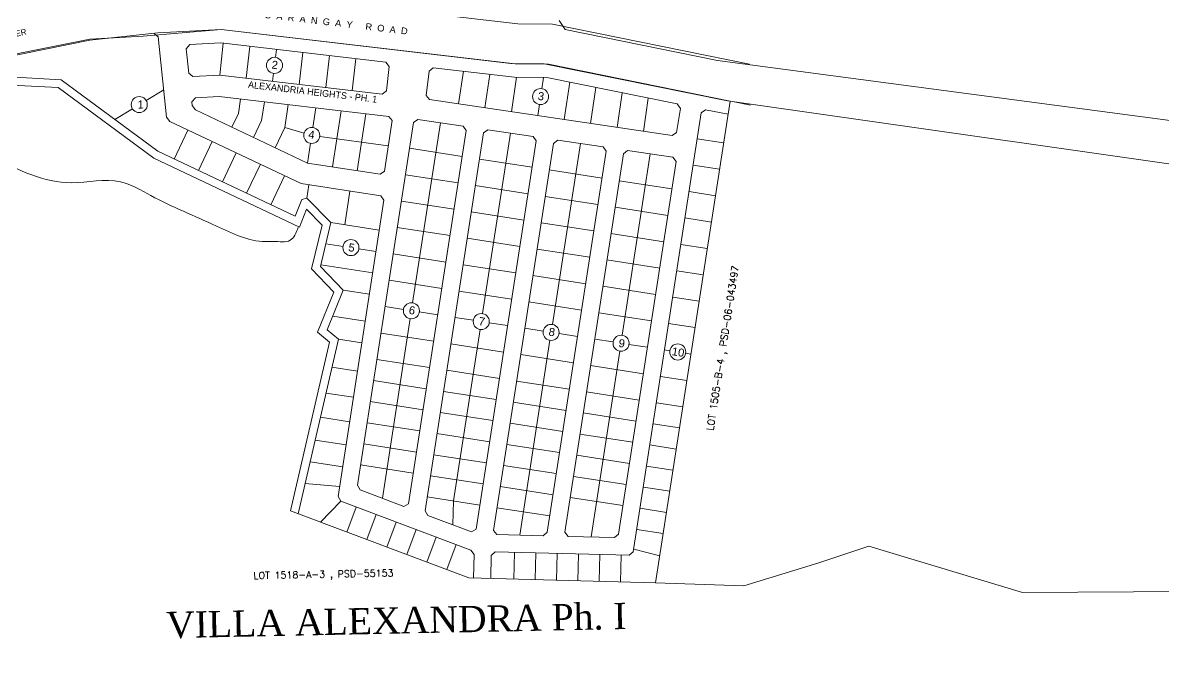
# Model space of a CAD drawing. Header units: metres. Extents: x -460 to 31334, y -1777 to 24987.
# Drawn here: x 76.6594 to 76.9366, y -753.5431 to -753.3866 of the extents above; entities that cross this region are included whole.
import ezdxf

# ---------------------------------------------------------------- set-up
doc = ezdxf.new("R2010")
doc.units = ezdxf.units.M
doc.header["$MEASUREMENT"] = 0
doc.linetypes.add('CENTERX2', pattern=[4, 2.5, -0.5, 0.5, -0.5])
doc.linetypes.add('PHANTOM2', pattern=[1.25, 0.625, -0.125, 0.125, -0.125, 0.125, -0.125])
doc.layers.add('VICINITY_MAP', color=7, linetype='Continuous', lineweight=13)
doc.styles.add('01', font='dutcheb.ttf', dxfattribs={"height": 3.5})
doc.styles.add('AREA', font='leroy.shx', dxfattribs={"height": 2})
doc.styles.add('LOTNO', font='simplex.shx', dxfattribs={"height": 2.6})
doc.styles.get("Standard").update_dxf_attribs({"font": 'arial.ttf'})

msp = doc.modelspace()

# ---------------------------------------------------------------- linework, layer by layer
at = {"layer": 'VICINITY_MAP', "color": 250, "linetype": 'PHANTOM2', "lineweight": 0, "ltscale": 0.5}
for p, q in [((76.70797, -753.37846), (76.77971, -753.38683)), ((76.77971, -753.38683), (76.78818, -753.38692)), ((76.78818, -753.38692), (76.83608, -753.39661)), ((76.83228, -753.40577), (76.83628, -753.40658))]:
    msp.add_line(p, q, dxfattribs=at)
at = {"layer": 'VICINITY_MAP', "color": 250, "linetype": 'CENTERX2', "lineweight": 0, "ltscale": 2}
for p, q in [((76.70766, -753.38822), (76.68864, -753.38984)), ((76.70766, -753.38822), (76.77804, -753.39644)), ((76.78977, -753.38605), (76.79122, -753.38823)), ((76.67572, -753.39057), (76.62638, -753.40044)), ((76.68864, -753.38984), (76.67572, -753.39057)), ((76.77804, -753.39644), (76.78617, -753.39652)), ((76.78617, -753.39652), (76.83068, -753.40552))]:
    msp.add_line(p, q, dxfattribs=at)
at = {"layer": 'VICINITY_MAP', "color": 250, "lineweight": 0}
for p, q in [((76.69221, -753.38904), (76.70766, -753.38822)), ((76.70766, -753.38822), (76.77909, -753.39656)), ((76.65364, -753.39521), (76.67574, -753.39079)), ((76.67574, -753.39079), (76.69221, -753.38904)), ((76.69231, -753.38996), (76.6913, -753.38914)), ((76.69437, -753.40947), (76.69231, -753.38996)), ((76.69998, -753.39188), (76.69914, -753.39286)), ((76.69977, -753.39879), (76.69914, -753.39286)), ((76.69998, -753.39188), (76.70756, -753.39147)), ((76.7081, -753.39153), (76.70731, -753.39928)), ((76.70756, -753.39147), (76.74768, -753.39616)), ((76.7137, -753.40002), (76.7146, -753.39229)), ((76.72082, -753.39498), (76.72104, -753.39305)), ((76.72658, -753.40153), (76.72749, -753.3938)), ((76.73303, -753.40228), (76.73393, -753.39455)), ((76.73947, -753.40303), (76.74037, -753.3953)), ((76.74848, -753.39717), (76.74768, -753.39616)), ((76.77909, -753.39656), (76.78716, -753.39664)), ((76.70075, -753.39963), (76.69977, -753.39879)), ((76.70075, -753.39963), (76.70731, -753.39928)), ((76.70731, -753.39928), (76.74677, -753.40389)), ((76.72014, -753.40078), (76.72037, -753.39884)), ((76.74779, -753.40308), (76.74848, -753.39717)), ((76.75746, -753.40421), (76.75815, -753.3983)), ((76.75916, -753.3975), (76.75815, -753.3983)), ((76.75916, -753.3975), (76.77889, -753.3998)), ((76.76651, -753.39835), (76.76534, -753.40628)), ((76.77296, -753.39911), (76.77175, -753.40723)), ((76.78716, -753.39664), (76.83133, -753.40557)), ((76.66803, -753.40232), (76.65326, -753.40152)), ((76.66871, -753.40041), (76.65475, -753.39965)), ((76.69225, -753.41778), (76.66871, -753.40041)), ((76.77941, -753.3998), (76.77817, -753.40818)), ((76.77889, -753.3998), (76.78682, -753.39988)), ((76.78596, -753.39987), (76.78556, -753.40258)), ((76.78682, -753.39988), (76.81849, -753.40629)), ((76.79235, -753.401), (76.791, -753.41008)), ((76.69124, -753.41946), (76.66803, -753.40232)), ((76.69367, -753.40285), (76.68938, -753.40544)), ((76.70051, -753.40578), (76.70135, -753.4048)), ((76.70135, -753.4048), (76.70715, -753.40449)), ((76.70715, -753.40449), (76.74841, -753.4093)), ((76.74779, -753.40308), (76.74677, -753.40389)), ((76.75826, -753.40523), (76.75746, -753.40421)), ((76.79872, -753.40228), (76.79742, -753.41104)), ((76.80508, -753.40357), (76.80384, -753.41199)), ((76.81145, -753.40486), (76.81025, -753.41294)), ((76.68605, -753.40745), (76.68176, -753.41004)), ((76.7006, -753.40668), (76.70051, -753.40578)), ((76.70135, -753.40774), (76.7006, -753.40668)), ((76.71234, -753.40509), (76.7118, -753.40857)), ((76.71814, -753.40577), (76.71744, -753.4103)), ((76.72395, -753.40645), (76.72308, -753.41203)), ((76.73067, -753.40723), (76.72994, -753.41201)), ((76.75826, -753.40523), (76.81726, -753.41398)), ((76.78499, -753.40643), (76.78459, -753.40913)), ((76.83133, -753.40557), (76.81321, -753.52259)), ((76.81924, -753.40735), (76.81833, -753.41324)), ((76.81924, -753.40735), (76.81849, -753.40629)), ((76.82539, -753.40768), (76.82432, -753.40842)), ((76.82539, -753.40768), (76.83083, -753.40878)), ((76.69512, -753.41053), (76.69437, -753.40947)), ((76.72861, -753.42063), (76.70135, -753.40774)), ((76.7118, -753.40857), (76.71021, -753.41193)), ((76.71744, -753.4103), (76.71549, -753.41442)), ((76.73679, -753.40795), (76.7347, -753.42157)), ((76.74281, -753.40865), (76.74068, -753.4225)), ((76.74919, -753.41034), (76.7473, -753.42259)), ((76.74919, -753.41034), (76.74841, -753.4093)), ((76.75541, -753.41005), (76.75437, -753.41082)), ((76.75541, -753.41005), (76.76643, -753.41169)), ((76.82432, -753.40842), (76.8078, -753.5151)), ((76.72708, -753.42564), (76.69512, -753.41053)), ((76.69623, -753.41966), (76.69956, -753.41263)), ((76.72308, -753.41203), (76.72077, -753.41692)), ((76.72777, -753.41339), (76.72308, -753.41203)), ((76.75437, -753.41082), (76.74073, -753.49893)), ((76.7672, -753.41273), (76.75316, -753.5034)), ((76.76093, -753.41087), (76.75416, -753.45459)), ((76.7672, -753.41273), (76.76643, -753.41169)), ((76.77242, -753.41257), (76.77137, -753.41334)), ((76.77242, -753.41257), (76.78344, -753.41421)), ((76.81833, -753.41324), (76.81726, -753.41398)), ((76.70209, -753.42244), (76.70542, -753.4154)), ((76.72935, -753.41585), (76.72861, -753.42063)), ((76.73157, -753.41419), (76.74825, -753.41646)), ((76.77137, -753.41334), (76.75717, -753.50511)), ((76.78421, -753.41525), (76.7696, -753.50957)), ((76.77793, -753.41339), (76.77114, -753.45722)), ((76.78838, -753.41587), (76.77382, -753.50989)), ((76.78421, -753.41525), (76.78344, -753.41421)), ((76.79494, -753.41591), (76.78813, -753.45985)), ((76.78942, -753.4151), (76.78838, -753.41587)), ((76.78942, -753.4151), (76.80044, -753.41673)), ((76.82975, -753.41575), (76.82334, -753.41476)), ((76.72562, -753.43357), (76.69225, -753.41778)), ((76.70796, -753.42521), (76.71128, -753.41817)), ((76.76622, -753.41905), (76.7534, -753.41706)), ((76.80121, -753.41778), (76.78688, -753.51035)), ((76.80538, -753.41839), (76.79115, -753.51034)), ((76.80121, -753.41778), (76.80044, -753.41673)), ((76.81194, -753.41844), (76.80512, -753.46248)), ((76.80643, -753.41762), (76.80538, -753.41839)), ((76.80643, -753.41762), (76.81745, -753.41925)), ((76.72668, -753.43622), (76.69124, -753.41946)), ((76.71382, -753.42799), (76.71715, -753.42095)), ((76.72861, -753.42063), (76.74625, -753.42336)), ((76.78321, -753.42168), (76.77039, -753.41969)), ((76.81822, -753.4203), (76.8042, -753.51079)), ((76.81745, -753.41925), (76.81822, -753.4203)), ((76.82876, -753.42216), (76.82235, -753.42117)), ((76.71968, -753.43076), (76.72301, -753.42372)), ((76.7473, -753.42259), (76.74625, -753.42336)), ((76.76523, -753.42546), (76.75241, -753.42347)), ((76.8002, -753.42431), (76.78738, -753.42232)), ((76.72708, -753.42564), (76.74642, -753.42864)), ((76.72847, -753.42921), (76.72897, -753.42594)), ((76.78222, -753.42809), (76.7694, -753.4261)), ((76.81719, -753.42694), (76.80437, -753.42495)), ((76.7272, -753.42947), (76.72562, -753.43357)), ((76.72847, -753.42921), (76.7272, -753.42947)), ((76.73431, -753.43512), (76.72847, -753.42921)), ((76.74718, -753.42969), (76.73604, -753.50168)), ((76.73765, -753.43564), (76.73892, -753.42748)), ((76.74718, -753.42969), (76.74642, -753.42864)), ((76.76424, -753.43187), (76.75142, -753.42988)), ((76.79921, -753.43072), (76.78639, -753.42873)), ((76.82777, -753.42857), (76.82136, -753.42758)), ((76.72836, -753.43187), (76.72668, -753.43622)), ((76.73217, -753.43572), (76.72836, -753.43187)), ((76.78123, -753.4345), (76.76841, -753.43251)), ((76.8162, -753.43335), (76.80337, -753.43136)), ((76.73174, -753.44579), (76.73431, -753.43512)), ((76.73431, -753.43512), (76.74606, -753.43694)), ((76.79822, -753.43713), (76.78539, -753.43514)), ((76.82677, -753.43498), (76.82036, -753.43399)), ((76.7296, -753.44637), (76.73217, -753.43572)), ((76.76325, -753.43828), (76.75043, -753.43629)), ((76.8152, -753.43976), (76.80238, -753.43777)), ((76.73308, -753.44025), (76.73724, -753.4409)), ((76.78023, -753.44091), (76.76741, -753.43892)), ((76.82578, -753.4414), (76.81937, -753.4404)), ((76.74109, -753.44149), (76.74525, -753.44214)), ((76.76225, -753.44469), (76.74943, -753.4427)), ((76.79722, -753.44354), (76.7844, -753.44155)), ((76.73503, -753.45197), (76.7296, -753.44637)), ((76.73731, -753.45153), (76.73174, -753.44579)), ((76.73184, -753.44537), (76.74445, -753.44732)), ((76.77924, -753.44732), (76.76642, -753.44533)), ((76.81421, -753.44617), (76.80139, -753.44418)), ((76.76126, -753.4511), (76.74844, -753.44911)), ((76.79623, -753.44995), (76.78341, -753.44796)), ((76.82479, -753.44781), (76.81838, -753.44681)), ((76.73107, -753.4617), (76.73503, -753.45197)), ((76.73341, -753.46112), (76.73731, -753.45153)), ((76.73731, -753.45153), (76.74365, -753.45251)), ((76.77825, -753.45373), (76.76543, -753.45174)), ((76.81322, -753.45258), (76.8004, -753.45059)), ((76.79524, -753.45636), (76.78242, -753.45437)), ((76.8238, -753.45422), (76.81738, -753.45322)), ((76.75194, -753.45622), (76.74745, -753.45552)), ((76.76027, -753.45751), (76.75578, -753.45681)), ((76.81223, -753.45899), (76.7994, -753.457)), ((76.73473, -753.45786), (76.74263, -753.45908)), ((76.75356, -753.45844), (76.7468, -753.50209)), ((76.76892, -753.45885), (76.76444, -753.45815)), ((76.77726, -753.46014), (76.77277, -753.45944)), ((76.8228, -753.46063), (76.81639, -753.45963)), ((76.73396, -753.46412), (76.73107, -753.4617)), ((76.73612, -753.46339), (76.73341, -753.46112)), ((76.75928, -753.46392), (76.74646, -753.46193)), ((76.77055, -753.46107), (76.7641, -753.50274)), ((76.78591, -753.46148), (76.78142, -753.46078)), ((76.79425, -753.46277), (76.78976, -753.46207)), ((76.72449, -753.50514), (76.73396, -753.46412)), ((76.72632, -753.50583), (76.73612, -753.46339)), ((76.73612, -753.46339), (76.74183, -753.46428)), ((76.77626, -753.46655), (76.76344, -753.46456)), ((76.78754, -753.4637), (76.78021, -753.51103)), ((76.8029, -753.46411), (76.79841, -753.46341)), ((76.81123, -753.4654), (76.80675, -753.4647)), ((76.75828, -753.47033), (76.74546, -753.46834)), ((76.79325, -753.46918), (76.78043, -753.46719)), ((76.80452, -753.46633), (76.79753, -753.51148)), ((76.81668, -753.46624), (76.8154, -753.46604)), ((76.82181, -753.46704), (76.82053, -753.46684)), ((76.73455, -753.47021), (76.74076, -753.47117)), ((76.77527, -753.47296), (76.76245, -753.47097)), ((76.81024, -753.47181), (76.79742, -753.46983)), ((76.75749, -753.47546), (76.74467, -753.47347)), ((76.79226, -753.47559), (76.77944, -753.47361)), ((76.82082, -753.47345), (76.81441, -753.47246)), ((76.73309, -753.47652), (76.73977, -753.47755)), ((76.77448, -753.47809), (76.76166, -753.4761)), ((76.80925, -753.47822), (76.79643, -753.47624)), ((76.7567, -753.48059), (76.74387, -753.4786)), ((76.79147, -753.48072), (76.77864, -753.47873)), ((76.81983, -753.47986), (76.81341, -753.47887)), ((76.73173, -753.48241), (76.73885, -753.48351)), ((76.77368, -753.48322), (76.76086, -753.48123)), ((76.80845, -753.48335), (76.79563, -753.48136)), ((76.7559, -753.48571), (76.74308, -753.48373)), ((76.79067, -753.48585), (76.77785, -753.48386)), ((76.81903, -753.48499), (76.81262, -753.48399)), ((76.73045, -753.48796), (76.73798, -753.48912)), ((76.77289, -753.48835), (76.76007, -753.48636)), ((76.80766, -753.48848), (76.79484, -753.48649)), ((76.75511, -753.49084), (76.74229, -753.48886)), ((76.78988, -753.49098), (76.77706, -753.48899)), ((76.81824, -753.49012), (76.81183, -753.48912)), ((76.72924, -753.49322), (76.73716, -753.49444)), ((76.7721, -753.49347), (76.75927, -753.49149)), ((76.80687, -753.49361), (76.79404, -753.49162)), ((76.75431, -753.49597), (76.74149, -753.49399)), ((76.78908, -753.4961), (76.77626, -753.49412)), ((76.81744, -753.49524), (76.81103, -753.49425)), ((76.73641, -753.49925), (76.72802, -753.49849)), ((76.74138, -753.50005), (76.74073, -753.49893)), ((76.7713, -753.4986), (76.75848, -753.49662)), ((76.80607, -753.49873), (76.79325, -753.49675)), ((76.73669, -753.5028), (76.73604, -753.50168)), ((76.75204, -753.50406), (76.74138, -753.50005)), ((76.77051, -753.50373), (76.75769, -753.50175)), ((76.78829, -753.50123), (76.77547, -753.49925)), ((76.80528, -753.50386), (76.79246, -753.50188)), ((76.81665, -753.50037), (76.81024, -753.49938)), ((76.73669, -753.5028), (76.7318, -753.50789)), ((76.76835, -753.51468), (76.73669, -753.5028)), ((76.73818, -753.51028), (76.74046, -753.50421)), ((76.75316, -753.5034), (76.75204, -753.50406)), ((76.7641, -753.50274), (76.76397, -753.50854)), ((76.7875, -753.50636), (76.77467, -753.50438)), ((76.81585, -753.5055), (76.80944, -753.50451)), ((76.76784, -753.52142), (76.72449, -753.50514)), ((76.74304, -753.51211), (76.74532, -753.50604)), ((76.75782, -753.50623), (76.75717, -753.50511)), ((76.76848, -753.51023), (76.75782, -753.50623)), ((76.7479, -753.51393), (76.75018, -753.50786)), ((76.75275, -753.51576), (76.75503, -753.50968)), ((76.7696, -753.50957), (76.76848, -753.51023)), ((76.77465, -753.51089), (76.77382, -753.50989)), ((76.81506, -753.51063), (76.80865, -753.50964)), ((76.75761, -753.51758), (76.75989, -753.51151)), ((76.78588, -753.51118), (76.77465, -753.51089)), ((76.78688, -753.51035), (76.78588, -753.51118)), ((76.79198, -753.51133), (76.79115, -753.51034)), ((76.80321, -753.51162), (76.79198, -753.51133)), ((76.8042, -753.51079), (76.80321, -753.51162)), ((76.76247, -753.5194), (76.76475, -753.51333)), ((76.76908, -753.51576), (76.76835, -753.51468)), ((76.76908, -753.51576), (76.76893, -753.52145)), ((76.77329, -753.51599), (76.77423, -753.5151)), ((76.80681, -753.51593), (76.77423, -753.5151)), ((76.77876, -753.5217), (76.77893, -753.51522)), ((76.78395, -753.52183), (76.78412, -753.51535)), ((76.78914, -753.52197), (76.7893, -753.51548)), ((76.79433, -753.5221), (76.79449, -753.51562)), ((76.79951, -753.52223), (76.79968, -753.51575)), ((76.8078, -753.5151), (76.80681, -753.51593)), ((76.80791, -753.51444), (76.81422, -753.51608)), ((76.77329, -753.51599), (76.77315, -753.52156)), ((76.8047, -753.52237), (76.80487, -753.51588)), ((76.81321, -753.52259), (76.76784, -753.52142))]:
    msp.add_line(p, q, dxfattribs=at)
at = {"layer": 'VICINITY_MAP', "color": 250, "linetype": 'CENTERX2', "lineweight": 0, "ltscale": 3}
msp.add_line((76.82823, -753.39572), (76.79122, -753.38823), dxfattribs=at)
at = {"layer": 'VICINITY_MAP', "color": 250, "lineweight": 0}
for points in [[(77.18405, -753.17138), (77.11464, -753.39151), (77.1048, -753.44461), (76.83068, -753.40552)], [(77.16364, -753.19722), (77.10327, -753.38867), (77.09541, -753.43109), (76.82823, -753.39572)], [(76.86506, -753.51374), (76.90239, -753.52494), (76.94286, -753.52471), (76.94782, -753.51248), (76.99575, -753.53868), (77.01594, -753.53596), (77.03459, -753.54368), (77.04607, -753.53941), (77.11795, -753.57784), (77.13896, -753.55835), (77.15535, -753.48176), (77.34388, -753.52559), (77.34451, -753.55729), (77.50743, -753.60079), (77.52507, -753.56371), (77.59711, -753.57396), (77.60837, -753.55203), (77.73995, -753.59867)], [(76.81321, -753.52259), (76.83464, -753.52338), (76.85293, -753.51779), (76.86506, -753.51374)]]:
    msp.add_lwpolyline(points, dxfattribs=at)
for centre in [(76.72059, -753.39691), (76.68772, -753.40644), (76.78527, -753.4045), (76.72964, -753.41393), (76.73917, -753.44119), (76.75386, -753.45652), (76.77085, -753.45915), (76.78783, -753.46178), (76.80482, -753.46441), (76.8186, -753.46654)]:
    msp.add_circle(centre, 0.00195, dxfattribs=at)
msp.add_spline([(76.72634, -753.43632), (76.72443, -753.43941), (76.72031, -753.43967), (76.71834, -753.43971), (76.70649, -753.43595), (76.69056, -753.42855), (76.68312, -753.42519), (76.6712, -753.42543), (76.6523, -753.41931)], degree=3, dxfattribs=at)

# ---------------------------------------------------------------- texts
for s, height, rotation, p in [('B  A  R  A  N  G  A  Y     R  O  A  D ', 0.0016217, 353.3401, (76.71823, -753.38539)), ('2', 0.00195, 353.3401, (76.71981, -753.39768)), ('3', 0.00195, 351.5639, (76.78449, -753.40526)), ('1', 0.00195, 1.1421, (76.68733, -753.40741)), ('4', 0.00195, 351.1983, (76.7287, -753.41458)), ('5', 0.00195, 351.1983, (76.73844, -753.44202)), ('6', 0.00195, 351.1983, (76.75313, -753.45726)), ('7', 0.00195, 351.1983, (76.77009, -753.45995)), ('8', 0.00195, 351.1983, (76.78711, -753.46253)), ('9', 0.00195, 351.1983, (76.80411, -753.46528)), ('10', 0.001946, 351.1983, (76.81706, -753.46729))]:
    msp.add_text(s, height=height, rotation=rotation, dxfattribs=at).set_placement(p)
at = {"layer": 'VICINITY_MAP', "color": 250, "lineweight": 0, "ltscale": 2}
for s, height, rotation, style, p in [('TO CITY PROPER', 0.001438, 11.3118, 'AREA', (76.64449, -753.39262)), ('ALEXANDRIA HEIGHTS - PH. 1', 0.0016341, 353.3401, 'AREA', (76.7141, -753.40234)), ('VILLA ALEXANDRA Ph. I', 0.0063834, 1.1421, '01', (76.6943, -753.53607))]:
    msp.add_text(s, height=height, rotation=rotation, dxfattribs=dict(at, style=style)).set_placement(p)
at = {"layer": 'VICINITY_MAP', "color": 250, "lineweight": 0, "style": 'LOTNO'}
for s, rotation, p in [('LOT 1505-B-4 , PSD-06-043497', 81.1983, (76.82724, -753.48574)), ('LOT 1518-A-3 , PSD-55153', 1.1421, (76.71549, -753.52172))]:
    msp.add_text(s, height=0.0016866, rotation=rotation, dxfattribs=at).set_placement(p)

doc.saveas('drawing.dxf')
